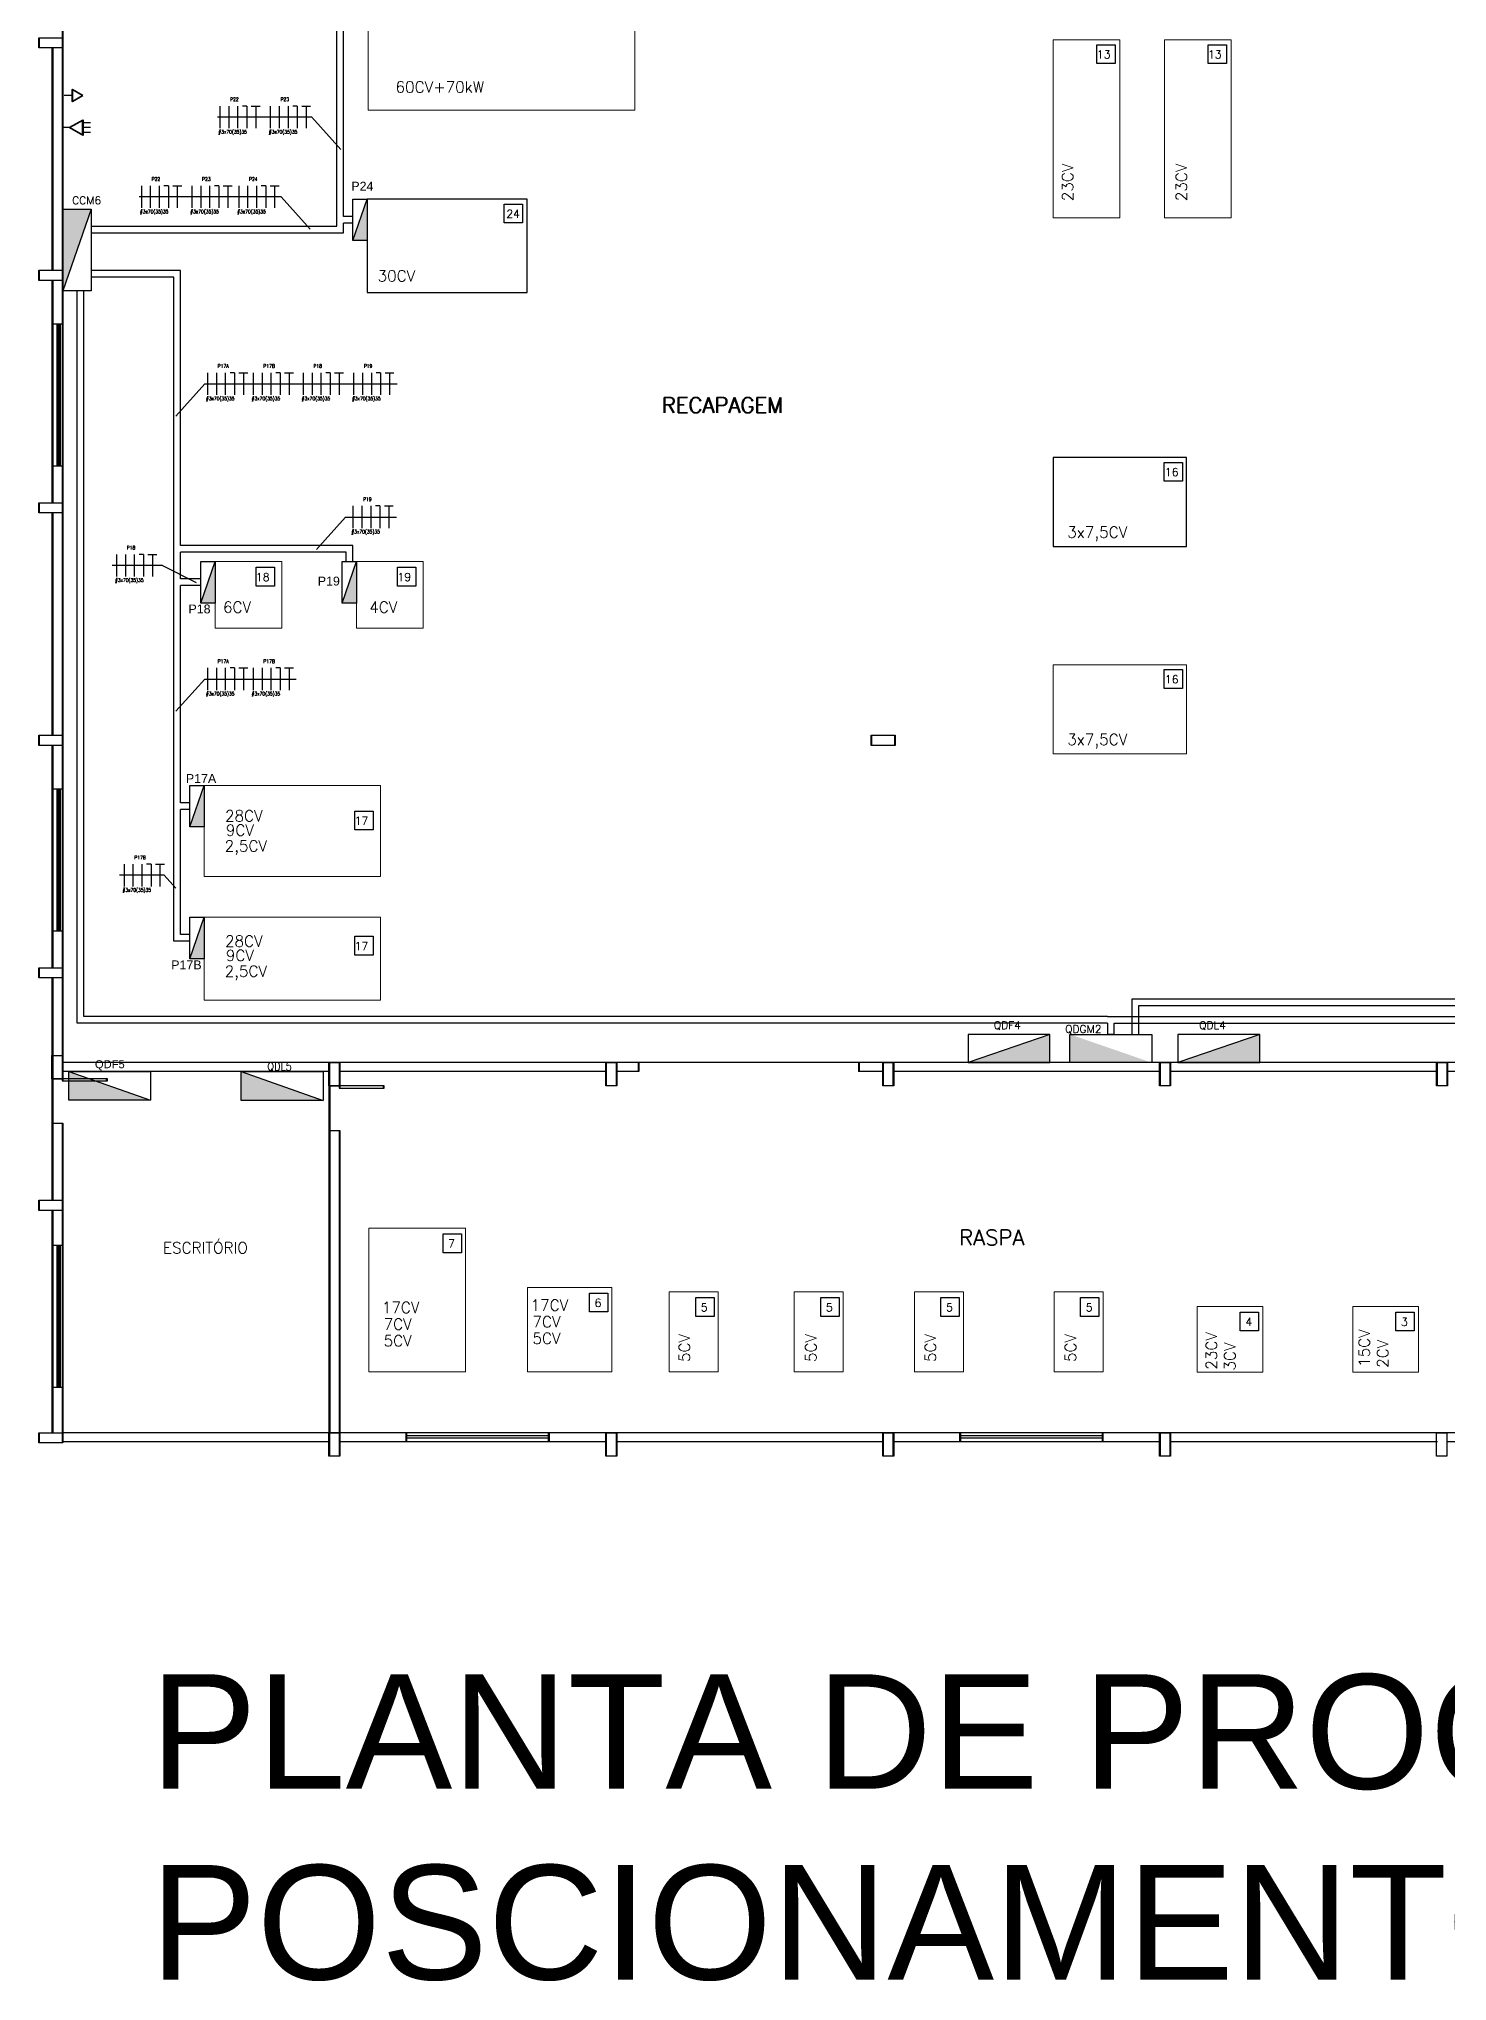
# Model space of a CAD drawing. Extents: x -259 to 641, y -96 to 322.
# Drawn here: x 224.07 to 255.75, y 128.96 to 172.64 of the extents above; entities that cross this region are included whole.
import ezdxf

# ---------------------------------------------------------------- set-up
doc = ezdxf.new("R2010")
doc.units = 0
doc.header["$MEASUREMENT"] = 0
for name, color, linetype in [('_ARQ', 5, 'Continuous'), ('_ARQ-TEXTO', 4, 'Continuous'), ('_COTAS', 4, 'Continuous'), ('_ELT-ELETROCALHAS', 1, 'Continuous'), ('_ELT-MAQUINAS-TEXTO', 4, 'Continuous'), ('_ELT-MÁQUINAS', 3, 'Continuous'), ('_ELT-PONTO', 2, 'Continuous'), ('_ELT-PONTO-TEXTO', 4, 'Continuous'), ('_ELT_ELETRODUTOS', 6, 'Continuous'), ('ELET_FIAÇÃO', 1, 'Continuous')]:
    doc.layers.add(name, color=color, linetype=linetype)
doc.styles.add('ARIAL', font='arial.ttf')
doc.styles.add('textstyle3', font='romans')
doc.styles.add('textstyle4', font='arial.ttf')
doc.styles.add('textstyle6', font='Standard')

# ---------------------------------------------------------------- blocks, each defined once
blk = doc.blocks.new('TOM_Trif_Baixa')
at = {"layer": '_ELT-PONTO'}
for p, q in [((-0.619, 0.111), (-0.459, 0.111)), ((-0.619, 0), (-0.459, 0)), ((-0.16, 0), (0, 0)), ((-0.619, -0.111), (-0.459, -0.111))]:
    blk.add_line(p, q, dxfattribs=at)
blk.add_lwpolyline([(-0.16, 0), (-0.459, 0.172), (-0.459, -0.172)], close=True, dxfattribs=at)
blk = doc.blocks.new('TOM_Monof_baixa')
at = {"layer": '_ELT-PONTO'}
for p, q in [((0.166, 0), (0, 0)), ((0.399, 0), (0.166, 0.135)), ((0.166, 0.135), (0.166, -0.135)), ((0.166, -0.135), (0.399, 0))]:
    blk.add_line(p, q, dxfattribs=at)
blk = doc.blocks.new('FIACAO_LAMP_ELETRO_3FNT')
at = {"layer": 'ELET_FIAÇÃO', "color": 4, "linetype": 'Continuous'}
for p, q in [((0, -0.25), (0, 0.25)), ((0.2, -0.25), (0.2, 0.25)), ((0.4, -0.25), (0.4, 0.25)), ((0.6, 0.25), (0.5, 0.25)), ((0.6, 0.25), (0.6, -0.25)), ((0.7, 0.25), (0.9, 0.25)), ((0.8, 0.25), (0.8, -0.25))]:
    blk.add_line(p, q, dxfattribs=at)
at = {"layer": 'ELET_FIAÇÃO', "color": 4, "linetype": 'Continuous', "style": 'textstyle4'}
for tag, p in [('C', (0.224, 0.36)), ('B', (-0.043, -0.37))]:
    blk.add_attdef(tag, p, '', height=0.08, dxfattribs=at)

msp = doc.modelspace()

# ---------------------------------------------------------------- hatches: boundary and pattern name
at = {"layer": '_ELT-PONTO', "linetype": 'Continuous', "transparency": 33554687}
for points in [[(224.611, 166.975), (225.248, 168.815), (224.611, 168.815)], [(246.812, 149.618), (246.812, 150.254), (244.972, 149.618)], [(249.103, 149.618), (247.263, 150.254), (247.263, 149.618)], [(251.533, 149.618), (251.533, 150.254), (249.693, 149.618)]]:
    msp.add_hatch(color=256, dxfattribs=at).paths.add_polyline_path(points, flags=0)
at = {"layer": '_ELT-PONTO', "linetype": 'Continuous'}
h = msp.add_hatch(color=256, dxfattribs=at)
h.dxf.hatch_style = 1
h.paths.add_polyline_path([(231.455, 169.038), (231.133, 168.106), (231.455, 168.106)])
h = msp.add_hatch(color=256, dxfattribs=at)
h.dxf.hatch_style = 1
h.paths.add_polyline_path([(228.032, 160.887), (227.709, 159.955), (228.032, 159.955)])
h = msp.add_hatch(color=256, dxfattribs=at)
h.dxf.hatch_style = 1
h.paths.add_polyline_path([(231.216, 160.887), (230.893, 159.955), (231.216, 159.955)])
h = msp.add_hatch(color=256, dxfattribs=at)
h.dxf.hatch_style = 1
h.paths.add_polyline_path([(227.791, 155.851), (227.469, 154.919), (227.791, 154.919)])
h = msp.add_hatch(color=256, dxfattribs=at)
h.dxf.hatch_style = 1
h.paths.add_polyline_path([(227.791, 152.888), (227.469, 151.956), (227.791, 151.956)])
at = {"layer": '_ELT-PONTO', "linetype": 'Continuous', "transparency": 33554687}
for points in [[(226.583, 148.776), (224.743, 149.416), (224.743, 148.776)], [(230.463, 148.766), (228.623, 149.406), (228.623, 148.766)]]:
    msp.add_hatch(color=256, dxfattribs=at).paths.add_polyline_path(points)

# ---------------------------------------------------------------- linework, layer by layer
at = {"layer": '_ARQ', "linetype": 'Continuous'}
for p, q in [((224.593, 185.821), (224.593, 149.257)), ((224.611, 185.821), (224.611, 149.257)), ((237.55, 149.618), (237.55, 149.418)), ((237.568, 149.618), (237.568, 149.418)), ((242.503, 149.618), (242.503, 149.418)), ((242.521, 149.618), (242.521, 149.418)), ((224.364, 149.257), (224.593, 149.257)), ((224.382, 149.257), (224.611, 149.257)), ((230.593, 149.093), (230.593, 141.293)), ((230.593, 149.093), (230.822, 149.093)), ((230.611, 149.093), (230.611, 141.293)), ((230.611, 149.093), (230.84, 149.093)), ((224.364, 148.257), (224.593, 148.257)), ((224.382, 148.257), (224.611, 148.257)), ((224.593, 148.257), (224.593, 141.293)), ((224.611, 148.257), (224.611, 141.293)), ((230.593, 148.093), (230.822, 148.093)), ((230.611, 148.093), (230.84, 148.093)), ((230.822, 148.093), (230.822, 141.293)), ((230.84, 148.093), (230.84, 141.293))]:
    msp.add_line(p, q, dxfattribs=at)
at = {"layer": '_ARQ'}
for p, q in [((224.364, 172.439), (224.364, 167.439)), ((224.382, 172.439), (224.382, 167.439)), ((224.364, 167.21), (224.364, 162.21)), ((224.382, 167.21), (224.382, 162.21)), ((224.39, 166.233), (224.593, 166.233)), ((224.408, 166.233), (224.611, 166.233)), ((224.475, 166.233), (224.475, 163.036)), ((224.493, 166.233), (224.493, 163.036)), ((224.528, 166.233), (224.528, 163.036)), ((224.546, 166.233), (224.546, 163.036)), ((224.593, 163.033), (224.39, 163.033)), ((224.611, 163.033), (224.408, 163.033)), ((224.364, 161.981), (224.364, 156.981)), ((224.382, 161.981), (224.382, 156.981)), ((224.364, 156.752), (224.364, 151.752)), ((224.382, 156.752), (224.382, 151.752)), ((224.39, 155.775), (224.593, 155.775)), ((224.408, 155.775), (224.611, 155.775)), ((224.475, 155.775), (224.475, 152.578)), ((224.493, 155.775), (224.493, 152.578)), ((224.528, 155.775), (224.528, 152.578)), ((224.546, 155.775), (224.546, 152.578)), ((224.593, 152.575), (224.39, 152.575)), ((224.611, 152.575), (224.408, 152.575)), ((224.364, 151.522), (224.364, 146.522)), ((224.382, 151.522), (224.382, 146.522)), ((267.966, 149.618), (224.593, 149.618)), ((230.593, 149.418), (224.593, 149.418)), ((267.984, 149.618), (224.611, 149.618)), ((230.611, 149.418), (224.611, 149.418)), ((236.822, 149.418), (230.822, 149.418)), ((236.84, 149.418), (230.84, 149.418)), ((237.55, 149.418), (237.052, 149.418)), ((237.568, 149.418), (237.07, 149.418)), ((243.052, 149.418), (242.503, 149.418)), ((243.07, 149.418), (242.521, 149.418)), ((249.281, 149.418), (243.281, 149.418)), ((249.299, 149.418), (243.299, 149.418)), ((255.51, 149.418), (249.51, 149.418)), ((255.528, 149.418), (249.528, 149.418)), ((261.739, 149.418), (255.739, 149.418)), ((224.364, 146.293), (224.364, 141.293)), ((224.382, 146.293), (224.382, 141.293)), ((224.39, 145.514), (224.593, 145.514)), ((224.408, 145.514), (224.611, 145.514)), ((224.475, 145.514), (224.475, 142.317)), ((224.493, 145.514), (224.493, 142.317)), ((224.528, 145.514), (224.528, 142.317)), ((224.546, 145.514), (224.546, 142.317)), ((224.593, 142.314), (224.39, 142.314)), ((224.611, 142.314), (224.408, 142.314)), ((277.768, 141.293), (224.593, 141.293)), ((277.786, 141.293), (224.611, 141.293)), ((232.328, 141.093), (232.328, 141.296)), ((232.328, 141.231), (235.526, 141.231)), ((232.328, 141.178), (235.526, 141.178)), ((232.346, 141.093), (232.346, 141.296)), ((232.346, 141.231), (235.544, 141.231)), ((232.346, 141.178), (235.544, 141.178)), ((235.528, 141.296), (235.528, 141.093)), ((235.546, 141.296), (235.546, 141.093)), ((244.787, 141.093), (244.787, 141.296)), ((244.787, 141.231), (247.984, 141.231)), ((244.787, 141.178), (247.984, 141.178)), ((244.805, 141.093), (244.805, 141.296)), ((244.805, 141.231), (248.002, 141.231)), ((244.805, 141.178), (248.002, 141.178)), ((247.987, 141.296), (247.987, 141.093)), ((248.005, 141.296), (248.005, 141.093)), ((230.593, 141.093), (224.593, 141.093)), ((230.611, 141.093), (224.611, 141.093)), ((236.822, 141.093), (230.822, 141.093)), ((236.84, 141.093), (230.84, 141.093)), ((243.052, 141.093), (237.052, 141.093)), ((243.07, 141.093), (237.07, 141.093)), ((249.281, 141.093), (243.281, 141.093)), ((249.299, 141.093), (243.299, 141.093)), ((255.51, 141.093), (249.51, 141.093)), ((255.528, 141.093), (249.528, 141.093)), ((261.739, 141.093), (255.739, 141.093))]:
    msp.add_line(p, q, dxfattribs=at)
for points in [[(224.069, 172.668), (224.593, 172.668), (224.593, 172.439), (224.069, 172.439)], [(224.087, 172.668), (224.611, 172.668), (224.611, 172.439), (224.087, 172.439)], [(224.069, 167.439), (224.593, 167.439), (224.593, 167.21), (224.069, 167.21)], [(224.087, 167.439), (224.611, 167.439), (224.611, 167.21), (224.087, 167.21)], [(224.069, 162.21), (224.593, 162.21), (224.593, 161.981), (224.069, 161.981)], [(224.087, 162.21), (224.611, 162.21), (224.611, 161.981), (224.087, 161.981)], [(224.069, 156.981), (224.593, 156.981), (224.593, 156.752), (224.069, 156.752)], [(224.087, 156.981), (224.611, 156.981), (224.611, 156.752), (224.087, 156.752)], [(242.789, 156.981), (243.314, 156.981), (243.314, 156.752), (242.789, 156.752)], [(242.807, 156.981), (243.332, 156.981), (243.332, 156.752), (242.807, 156.752)], [(224.069, 151.752), (224.593, 151.752), (224.593, 151.522), (224.069, 151.522)], [(224.087, 151.752), (224.611, 151.752), (224.611, 151.522), (224.087, 151.522)], [(224.593, 149.782), (224.593, 149.257), (224.364, 149.257), (224.364, 149.782)], [(224.611, 149.782), (224.611, 149.257), (224.382, 149.257), (224.382, 149.782)], [(230.822, 149.618), (230.822, 149.093), (230.593, 149.093), (230.593, 149.618)], [(230.84, 149.618), (230.84, 149.093), (230.611, 149.093), (230.611, 149.618)], [(237.052, 149.618), (237.052, 149.093), (236.822, 149.093), (236.822, 149.618)], [(237.07, 149.618), (237.07, 149.093), (236.84, 149.093), (236.84, 149.618)], [(243.281, 149.618), (243.281, 149.093), (243.052, 149.093), (243.052, 149.618)], [(243.299, 149.618), (243.299, 149.093), (243.07, 149.093), (243.07, 149.618)], [(249.51, 149.618), (249.51, 149.093), (249.281, 149.093), (249.281, 149.618)], [(249.528, 149.618), (249.528, 149.093), (249.299, 149.093), (249.299, 149.618)], [(255.739, 149.618), (255.739, 149.093), (255.51, 149.093), (255.51, 149.618)], [(255.757, 149.618), (255.757, 149.093), (255.528, 149.093), (255.528, 149.618)], [(224.069, 146.522), (224.593, 146.522), (224.593, 146.293), (224.069, 146.293)], [(224.087, 146.522), (224.611, 146.522), (224.611, 146.293), (224.087, 146.293)], [(224.069, 141.293), (224.593, 141.293), (224.593, 141.064), (224.069, 141.064)], [(224.087, 141.293), (224.611, 141.293), (224.611, 141.064), (224.087, 141.064)], [(230.822, 141.293), (230.822, 140.769), (230.593, 140.769), (230.593, 141.293)], [(230.84, 141.293), (230.84, 140.769), (230.611, 140.769), (230.611, 141.293)], [(237.052, 141.293), (237.052, 140.769), (236.822, 140.769), (236.822, 141.293)], [(237.07, 141.293), (237.07, 140.769), (236.84, 140.769), (236.84, 141.293)], [(243.281, 141.293), (243.281, 140.769), (243.052, 140.769), (243.052, 141.293)], [(243.299, 141.293), (243.299, 140.769), (243.07, 140.769), (243.07, 141.293)], [(249.51, 141.293), (249.51, 140.769), (249.281, 140.769), (249.281, 141.293)], [(249.528, 141.293), (249.528, 140.769), (249.299, 140.769), (249.299, 141.293)], [(255.739, 141.293), (255.739, 140.769), (255.51, 140.769), (255.51, 141.293)]]:
    msp.add_lwpolyline(points, close=True, dxfattribs=at)
at = {"layer": '_ARQ', "linetype": 'Continuous'}
for points in [[(225.593, 149.257), (224.593, 149.257), (224.593, 149.207), (225.593, 149.207)], [(225.611, 149.257), (224.611, 149.257), (224.611, 149.207), (225.611, 149.207)], [(231.822, 149.093), (230.822, 149.093), (230.822, 149.043), (231.822, 149.043)], [(231.84, 149.093), (230.84, 149.093), (230.84, 149.043), (231.84, 149.043)]]:
    msp.add_lwpolyline(points, close=True, dxfattribs=at)
at = {"layer": '_ELT-ELETROCALHAS', "color": 254, "true_color": 0xfeeab9}
for p, q in [((248.108, 150.654), (267.332, 150.654)), ((248.108, 150.504), (248.108, 150.254)), ((248.258, 150.504), (267.482, 150.504)), ((248.258, 150.254), (248.108, 150.254))]:
    msp.add_line(p, q, dxfattribs=at)
at = {"layer": '_ELT-ELETROCALHAS', "color": 116, "true_color": 0x136734}
for points in [[(268.168, 181.355), (266.367, 181.355), (266.367, 151.048), (248.653, 151.048), (248.653, 150.254)], [(268.168, 181.205), (266.517, 181.205), (266.517, 150.898), (248.803, 150.898), (248.803, 150.254)]]:
    msp.add_lwpolyline(points, dxfattribs=at)
at = {"layer": '_ELT-ELETROCALHAS', "color": 32, "true_color": 0xcd6928}
for points in [[(225.248, 168.435), (230.771, 168.435), (230.771, 180.152)], [(230.921, 168.647), (230.921, 175.097)], [(231.133, 168.647), (230.921, 168.647)], [(225.248, 168.285), (230.921, 168.285), (230.921, 168.497)], [(231.133, 168.497), (230.921, 168.497)], [(227.257, 161.249), (227.257, 167.435), (225.248, 167.435)], [(227.257, 152.347), (227.107, 152.347), (227.107, 167.285), (225.248, 167.285)], [(231.129, 161.099), (231.129, 161.249), (227.257, 161.249)], [(230.979, 161.099), (227.257, 161.099)], [(227.257, 160.496), (227.257, 161.099)], [(230.979, 160.887), (230.979, 161.099)], [(231.129, 160.887), (231.129, 161.099)], [(227.709, 160.496), (227.257, 160.496)], [(227.709, 160.346), (227.257, 160.346)], [(227.257, 155.46), (227.257, 160.346)], [(227.469, 155.46), (227.257, 155.46)], [(227.469, 155.31), (227.257, 155.31)], [(227.257, 152.497), (227.257, 155.31)], [(227.469, 152.497), (227.257, 152.497)], [(227.469, 152.347), (227.257, 152.347)]]:
    msp.add_lwpolyline(points, dxfattribs=at)
at = {"layer": '_ELT-ELETROCALHAS', "color": 254, "true_color": 0xfeeab9}
for points in [[(248.108, 150.504), (224.934, 150.504), (224.934, 166.975)], [(248.108, 150.654), (225.084, 150.654), (225.084, 166.975)], [(248.258, 150.254), (248.258, 150.504)]]:
    msp.add_lwpolyline(points, dxfattribs=at)
at = {"layer": '_ELT-MAQUINAS-TEXTO'}
for points in [[(247.87, 172.512), (248.283, 172.512), (248.283, 172.09), (247.87, 172.09)], [(250.37, 172.512), (250.783, 172.512), (250.783, 172.09), (250.37, 172.09)], [(234.538, 168.929), (234.951, 168.929), (234.951, 168.507), (234.538, 168.507)], [(249.381, 163.119), (249.794, 163.119), (249.794, 162.697), (249.381, 162.697)], [(228.955, 160.759), (229.368, 160.759), (229.368, 160.336), (228.955, 160.336)], [(232.139, 160.759), (232.551, 160.759), (232.551, 160.336), (232.139, 160.336)], [(249.381, 158.458), (249.794, 158.458), (249.794, 158.036), (249.381, 158.036)], [(231.174, 155.277), (231.587, 155.277), (231.587, 154.854), (231.174, 154.854)], [(231.174, 152.459), (231.587, 152.459), (231.587, 152.037), (231.174, 152.037)], [(233.161, 145.766), (233.574, 145.766), (233.574, 145.343), (233.161, 145.343)], [(236.455, 144.435), (236.867, 144.435), (236.867, 144.013), (236.455, 144.013)], [(238.844, 144.333), (239.257, 144.333), (239.257, 143.91), (238.844, 143.91)], [(241.658, 144.333), (242.07, 144.333), (242.07, 143.91), (241.658, 143.91)], [(244.361, 144.333), (244.774, 144.333), (244.774, 143.91), (244.361, 143.91)], [(247.503, 144.333), (247.916, 144.333), (247.916, 143.91), (247.503, 143.91)], [(251.095, 144.006), (251.507, 144.006), (251.507, 143.583), (251.095, 143.583)], [(254.594, 144.006), (255.007, 144.006), (255.007, 143.583), (254.594, 143.583)]]:
    msp.add_lwpolyline(points, close=True, dxfattribs=at)
at = {"layer": '_ELT-MÁQUINAS', "color": 4, "lineweight": 0}
for points in [[(231.477, 175.638), (237.477, 175.638), (237.477, 171.038), (231.477, 171.038)], [(246.887, 172.62), (248.387, 172.62), (248.387, 168.62), (246.887, 168.62)], [(249.387, 172.62), (250.887, 172.62), (250.887, 168.62), (249.387, 168.62)], [(228.032, 159.387), (229.532, 159.387), (229.532, 160.887), (228.032, 160.887)], [(231.216, 159.387), (232.716, 159.387), (232.716, 160.887), (231.216, 160.887)], [(246.887, 156.565), (249.887, 156.565), (249.887, 158.565), (246.887, 158.565)], [(227.791, 153.804), (231.751, 153.804), (231.751, 155.851), (227.791, 155.851)], [(227.791, 151.024), (231.751, 151.024), (231.751, 152.888), (227.791, 152.888)], [(231.493, 145.894), (233.666, 145.894), (233.666, 142.666), (231.493, 142.666)], [(235.06, 142.663), (236.96, 142.663), (236.96, 144.563), (235.06, 144.563)], [(238.25, 144.461), (239.35, 144.461), (239.35, 142.661), (238.25, 142.661)], [(241.063, 144.461), (242.163, 144.461), (242.163, 142.661), (241.063, 142.661)], [(243.767, 144.461), (244.867, 144.461), (244.867, 142.661), (243.767, 142.661)], [(246.909, 144.461), (248.009, 144.461), (248.009, 142.661), (246.909, 142.661)], [(250.124, 144.134), (251.6, 144.134), (251.6, 142.659), (250.124, 142.659)], [(253.623, 144.134), (255.1, 144.134), (255.1, 142.659), (253.623, 142.659)]]:
    msp.add_lwpolyline(points, close=True, dxfattribs=at)
at = {"layer": '_ELT-MÁQUINAS', "color": 4}
for points in [[(231.455, 166.938), (235.055, 166.938), (235.055, 169.038), (231.455, 169.038)], [(246.887, 161.226), (249.887, 161.226), (249.887, 163.226), (246.887, 163.226)]]:
    msp.add_lwpolyline(points, close=True, dxfattribs=at)
at = {"layer": '_ELT-PONTO', "linetype": 'Continuous'}
for p, q in [((225.248, 168.815), (224.611, 166.975)), ((231.133, 168.106), (231.455, 169.038)), ((227.709, 159.955), (228.032, 160.887)), ((230.893, 159.955), (231.216, 160.887)), ((227.469, 154.919), (227.791, 155.851)), ((227.469, 151.956), (227.791, 152.888)), ((246.812, 150.254), (244.972, 149.618)), ((251.533, 150.254), (249.693, 149.618)), ((224.743, 149.416), (226.583, 148.776)), ((228.623, 149.416), (230.463, 148.766))]:
    msp.add_line(p, q, dxfattribs=at)
for points in [[(224.611, 168.815), (225.248, 168.815), (225.248, 166.975), (224.611, 166.975)], [(231.455, 168.106), (231.133, 168.106), (231.133, 169.038), (231.455, 169.038)], [(228.032, 159.955), (227.709, 159.955), (227.709, 160.887), (228.032, 160.887)], [(231.216, 159.955), (230.893, 159.955), (230.893, 160.887), (231.216, 160.887)], [(227.791, 154.919), (227.469, 154.919), (227.469, 155.851), (227.791, 155.851)], [(227.791, 151.956), (227.469, 151.956), (227.469, 152.888), (227.791, 152.888)], [(246.812, 149.618), (246.812, 150.254), (244.972, 150.254), (244.972, 149.618)], [(247.263, 149.618), (247.263, 150.254), (249.103, 150.254), (249.103, 149.618)], [(251.533, 149.618), (251.533, 150.254), (249.693, 150.254), (249.693, 149.618)], [(224.743, 148.776), (224.743, 149.416), (226.583, 149.416), (226.583, 148.776)], [(228.623, 148.766), (228.623, 149.416), (230.463, 149.416), (230.463, 148.766)]]:
    msp.add_lwpolyline(points, close=True, dxfattribs=at)
at = {"layer": 'ELET_FIAÇÃO', "color": 7, "linetype": 'Continuous'}
for points in [[(230.208, 170.883), (228.089, 170.883)], [(230.208, 170.883), (230.862, 170.157)], [(229.518, 169.09), (226.323, 169.09)], [(229.518, 169.09), (230.171, 168.364)], [(227.803, 164.886), (227.149, 164.16)], [(227.803, 164.886), (232.131, 164.886)], [(230.965, 161.889), (230.311, 161.163)], [(230.965, 161.889), (232.116, 161.889)], [(226.848, 160.8), (225.72, 160.8)], [(226.848, 160.8), (227.606, 160.416)], [(227.803, 158.246), (227.149, 157.52)], [(227.803, 158.246), (229.857, 158.246)], [(226.89, 153.832), (225.884, 153.832)], [(226.89, 153.832), (227.15, 153.543)]]:
    msp.add_lwpolyline(points, dxfattribs=at)

# ---------------------------------------------------------------- block references
at = {"layer": '_COTAS', "linetype": 'Continuous'}
for p in [(224.642, 171.372), (224.66, 171.372)]:
    msp.add_blockref('TOM_Monof_baixa', p, dxfattribs=at)
at = {"layer": '_COTAS', "linetype": 'Continuous', "rotation": 180}
for p in [(224.593, 170.647), (224.611, 170.647)]:
    msp.add_blockref('TOM_Trif_Baixa', p, dxfattribs=at)
at = {"layer": '_ELT_ELETRODUTOS', "linetype": 'Continuous'}
ref = msp.add_blockref('FIACAO_LAMP_ELETRO_3FNT', (228.148, 170.883), dxfattribs=at)
ref.add_attrib('C', 'P22', (228.372, 171.243), dxfattribs={"layer": 'ELET_FIAÇÃO', "color": 4, "linetype": 'Continuous', "height": 0.08, "style": 'textstyle6'})
ref.add_attrib('B', '#3x70(35)35', (228.105, 170.513), dxfattribs={"layer": 'ELET_FIAÇÃO', "color": 4, "linetype": 'Continuous', "height": 0.08, "style": 'textstyle6'})
ref = msp.add_blockref('FIACAO_LAMP_ELETRO_3FNT', (229.283, 170.883), dxfattribs=at)
ref.add_attrib('C', 'P23', (229.507, 171.243), dxfattribs={"layer": 'ELET_FIAÇÃO', "color": 4, "linetype": 'Continuous', "height": 0.08, "style": 'textstyle6'})
ref.add_attrib('B', '#3x70(35)35', (229.24, 170.513), dxfattribs={"layer": 'ELET_FIAÇÃO', "color": 4, "linetype": 'Continuous', "height": 0.08, "style": 'textstyle6'})
ref = msp.add_blockref('FIACAO_LAMP_ELETRO_3FNT', (226.383, 169.09), dxfattribs=at)
ref.add_attrib('C', 'P22', (226.607, 169.45), dxfattribs={"layer": 'ELET_FIAÇÃO', "color": 4, "linetype": 'Continuous', "height": 0.08, "style": 'textstyle6'})
ref.add_attrib('B', '#3x70(35)35', (226.34, 168.72), dxfattribs={"layer": 'ELET_FIAÇÃO', "color": 4, "linetype": 'Continuous', "height": 0.08, "style": 'textstyle6'})
ref = msp.add_blockref('FIACAO_LAMP_ELETRO_3FNT', (227.517, 169.09), dxfattribs=at)
ref.add_attrib('C', 'P23', (227.741, 169.45), dxfattribs={"layer": 'ELET_FIAÇÃO', "color": 4, "linetype": 'Continuous', "height": 0.08, "style": 'textstyle6'})
ref.add_attrib('B', '#3x70(35)35', (227.474, 168.72), dxfattribs={"layer": 'ELET_FIAÇÃO', "color": 4, "linetype": 'Continuous', "height": 0.08, "style": 'textstyle6'})
ref = msp.add_blockref('FIACAO_LAMP_ELETRO_3FNT', (228.573, 169.09), dxfattribs=at)
ref.add_attrib('C', 'P24', (228.797, 169.45), dxfattribs={"layer": 'ELET_FIAÇÃO', "color": 4, "linetype": 'Continuous', "height": 0.08, "style": 'textstyle6'})
ref.add_attrib('B', '#3x70(35)35', (228.53, 168.72), dxfattribs={"layer": 'ELET_FIAÇÃO', "color": 4, "linetype": 'Continuous', "height": 0.08, "style": 'textstyle6'})
ref = msp.add_blockref('FIACAO_LAMP_ELETRO_3FNT', (227.869, 164.886), dxfattribs=at)
ref.add_attrib('C', 'P17A', (228.093, 165.246), dxfattribs={"layer": 'ELET_FIAÇÃO', "color": 4, "linetype": 'Continuous', "height": 0.08, "style": 'textstyle6'})
ref.add_attrib('B', '#3x70(35)35', (227.826, 164.516), dxfattribs={"layer": 'ELET_FIAÇÃO', "color": 4, "linetype": 'Continuous', "height": 0.08, "style": 'textstyle6'})
ref = msp.add_blockref('FIACAO_LAMP_ELETRO_3FNT', (228.897, 164.886), dxfattribs=at)
ref.add_attrib('C', 'P17B', (229.121, 165.246), dxfattribs={"layer": 'ELET_FIAÇÃO', "color": 4, "linetype": 'Continuous', "height": 0.08, "style": 'textstyle6'})
ref.add_attrib('B', '#3x70(35)35', (228.854, 164.516), dxfattribs={"layer": 'ELET_FIAÇÃO', "color": 4, "linetype": 'Continuous', "height": 0.08, "style": 'textstyle6'})
ref = msp.add_blockref('FIACAO_LAMP_ELETRO_3FNT', (230.022, 164.886), dxfattribs=at)
ref.add_attrib('C', 'P18', (230.246, 165.246), dxfattribs={"layer": 'ELET_FIAÇÃO', "color": 4, "linetype": 'Continuous', "height": 0.08, "style": 'textstyle6'})
ref.add_attrib('B', '#3x70(35)35', (229.979, 164.516), dxfattribs={"layer": 'ELET_FIAÇÃO', "color": 4, "linetype": 'Continuous', "height": 0.08, "style": 'textstyle6'})
ref = msp.add_blockref('FIACAO_LAMP_ELETRO_3FNT', (231.156, 164.886), dxfattribs=at)
ref.add_attrib('C', 'P19', (231.38, 165.246), dxfattribs={"layer": 'ELET_FIAÇÃO', "color": 4, "linetype": 'Continuous', "height": 0.08, "style": 'textstyle6'})
ref.add_attrib('B', '#3x70(35)35', (231.113, 164.516), dxfattribs={"layer": 'ELET_FIAÇÃO', "color": 4, "linetype": 'Continuous', "height": 0.08, "style": 'textstyle6'})
ref = msp.add_blockref('FIACAO_LAMP_ELETRO_3FNT', (231.141, 161.889), dxfattribs=at)
ref.add_attrib('C', 'P19', (231.364, 162.249), dxfattribs={"layer": 'ELET_FIAÇÃO', "color": 4, "linetype": 'Continuous', "height": 0.08, "style": 'textstyle6'})
ref.add_attrib('B', '#3x70(35)35', (231.097, 161.519), dxfattribs={"layer": 'ELET_FIAÇÃO', "color": 4, "linetype": 'Continuous', "height": 0.08, "style": 'textstyle6'})
ref = msp.add_blockref('FIACAO_LAMP_ELETRO_3FNT', (225.824, 160.8), dxfattribs=at)
ref.add_attrib('C', 'P18', (226.048, 161.16), dxfattribs={"layer": 'ELET_FIAÇÃO', "color": 4, "linetype": 'Continuous', "height": 0.08, "style": 'textstyle6'})
ref.add_attrib('B', '#3x70(35)35', (225.781, 160.43), dxfattribs={"layer": 'ELET_FIAÇÃO', "color": 4, "linetype": 'Continuous', "height": 0.08, "style": 'textstyle6'})
ref = msp.add_blockref('FIACAO_LAMP_ELETRO_3FNT', (227.869, 158.246), dxfattribs=at)
ref.add_attrib('C', 'P17A', (228.093, 158.606), dxfattribs={"layer": 'ELET_FIAÇÃO', "color": 4, "linetype": 'Continuous', "height": 0.08, "style": 'textstyle6'})
ref.add_attrib('B', '#3x70(35)35', (227.826, 157.876), dxfattribs={"layer": 'ELET_FIAÇÃO', "color": 4, "linetype": 'Continuous', "height": 0.08, "style": 'textstyle6'})
ref = msp.add_blockref('FIACAO_LAMP_ELETRO_3FNT', (228.897, 158.246), dxfattribs=at)
ref.add_attrib('C', 'P17B', (229.121, 158.606), dxfattribs={"layer": 'ELET_FIAÇÃO', "color": 4, "linetype": 'Continuous', "height": 0.08, "style": 'textstyle6'})
ref.add_attrib('B', '#3x70(35)35', (228.854, 157.876), dxfattribs={"layer": 'ELET_FIAÇÃO', "color": 4, "linetype": 'Continuous', "height": 0.08, "style": 'textstyle6'})
ref = msp.add_blockref('FIACAO_LAMP_ELETRO_3FNT', (225.993, 153.832), dxfattribs=at)
ref.add_attrib('C', 'P17B', (226.217, 154.192), dxfattribs={"layer": 'ELET_FIAÇÃO', "color": 4, "linetype": 'Continuous', "height": 0.08, "style": 'textstyle6'})
ref.add_attrib('B', '#3x70(35)35', (225.95, 153.462), dxfattribs={"layer": 'ELET_FIAÇÃO', "color": 4, "linetype": 'Continuous', "height": 0.08, "style": 'textstyle6'})

# ---------------------------------------------------------------- texts
at = {"layer": '_ARQ-TEXTO', "style": 'textstyle3'}
for s, height, p in [('RECAPAGEM', 0.35, (238.073, 164.231)), ('RECAPAGEM', 0.35, (238.091, 164.231)), ('ESCRITÓRIO', 0.25, (226.862, 145.328)), ('RASPA', 0.35, (244.773, 145.51))]:
    msp.add_text(s, height=height, dxfattribs=at).set_placement(p)
at = {"layer": '_ARQ-TEXTO', "linetype": 'Continuous', "insert": (226.573, 135.862), "char_height": 2.57438, "width": 67.67117, "attachment_point": 1, "style": 'textstyle4'}
msp.add_mtext('PLANTA DE PROCESSOS E MOTORES POSCIONAMENTO', dxfattribs=at)
at = {"layer": '_ELT-MAQUINAS-TEXTO', "style": 'textstyle3'}
for s, height, p in [('13', 0.18, (247.867, 172.203)), ('13', 0.18, (250.367, 172.203)), ('60CV+70kW', 0.25, (232.093, 171.436)), ('24', 0.18, (234.584, 168.62)), ('30CV', 0.25, (231.689, 167.187)), ('16', 0.18, (249.397, 162.811)), ('3x7,5CV', 0.25, (247.203, 161.423)), ('18', 0.18, (228.951, 160.45)), ('19', 0.18, (232.135, 160.45)), ('6CV', 0.25, (228.212, 159.736)), ('4CV', 0.25, (231.501, 159.736)), ('16', 0.18, (249.397, 158.15)), ('3x7,5CV', 0.25, (247.203, 156.762)), ('28CV', 0.25, (228.257, 155.043)), ('17', 0.18, (231.171, 154.968)), ('9CV', 0.25, (228.275, 154.723)), ('2,5CV', 0.25, (228.248, 154.366)), ('28CV', 0.25, (228.257, 152.226)), ('9CV', 0.25, (228.275, 151.905)), ('17', 0.18, (231.171, 152.151)), ('2,5CV', 0.25, (228.248, 151.549)), ('7', 0.18, (233.276, 145.457)), ('17CV', 0.25, (231.784, 143.986)), ('17CV', 0.25, (235.131, 144.039)), ('6', 0.18, (236.57, 144.126)), ('5', 0.18, (238.959, 144.024)), ('5', 0.18, (241.773, 144.024)), ('5', 0.18, (244.476, 144.024)), ('5', 0.18, (247.618, 144.024)), ('7CV', 0.25, (231.825, 143.612)), ('7CV', 0.25, (235.172, 143.665)), ('4', 0.18, (251.21, 143.697)), ('3', 0.18, (254.709, 143.697)), ('5CV', 0.25, (231.825, 143.239)), ('5CV', 0.25, (235.172, 143.292))]:
    msp.add_text(s, height=height, dxfattribs=at).set_placement(p)
for s, p in [('23CV', (247.336, 168.993)), ('23CV', (249.896, 168.993)), ('5CV', (238.715, 142.885)), ('5CV', (241.56, 142.885)), ('5CV', (244.249, 142.885)), ('5CV', (247.4, 142.885)), ('23CV', (250.57, 142.712)), ('3CV', (250.985, 142.692)), ('15CV', (254.008, 142.775)), ('2CV', (254.423, 142.754))]:
    msp.add_text(s, height=0.25, rotation=90, dxfattribs=at).set_placement(p)
at = {"layer": '_ELT-PONTO-TEXTO'}
for s, style, p in [('CCM6', 'textstyle3', (224.82, 168.923)), ('QDF4', 'textstyle3', (245.55, 150.371)), ('QDGM2', 'textstyle3', (247.156, 150.285)), ('QDL4', 'textstyle3', (250.169, 150.371)), ('QDL5', 'textstyle6', (229.21, 149.443))]:
    msp.add_text(s, height=0.176, dxfattribs=dict(at, style=style)).set_placement(p)
at = {"layer": '_ELT-PONTO-TEXTO', "linetype": 'Continuous', "char_height": 0.2, "attachment_point": 1, "style": 'ARIAL'}
for s, insert in [('P24', (231.098, 169.431)), ('P19', (230.343, 160.549)), ('P18', (227.434, 159.922)), ('P17A', (227.376, 156.109)), ('P17B', (227.047, 151.917))]:
    msp.add_mtext_dynamic_manual_height_columns(s, width=1.60642, gutter_width=4.242, heights=[0], dxfattribs=dict(at, insert=insert))
at = {"layer": '_ELT-PONTO-TEXTO', "linetype": 'Continuous', "insert": (225.33, 149.443), "char_height": 0.18, "width": 2, "attachment_point": 7, "style": 'textstyle4'}
msp.add_mtext('QDF5', dxfattribs=at)

doc.saveas('drawing.dxf')
